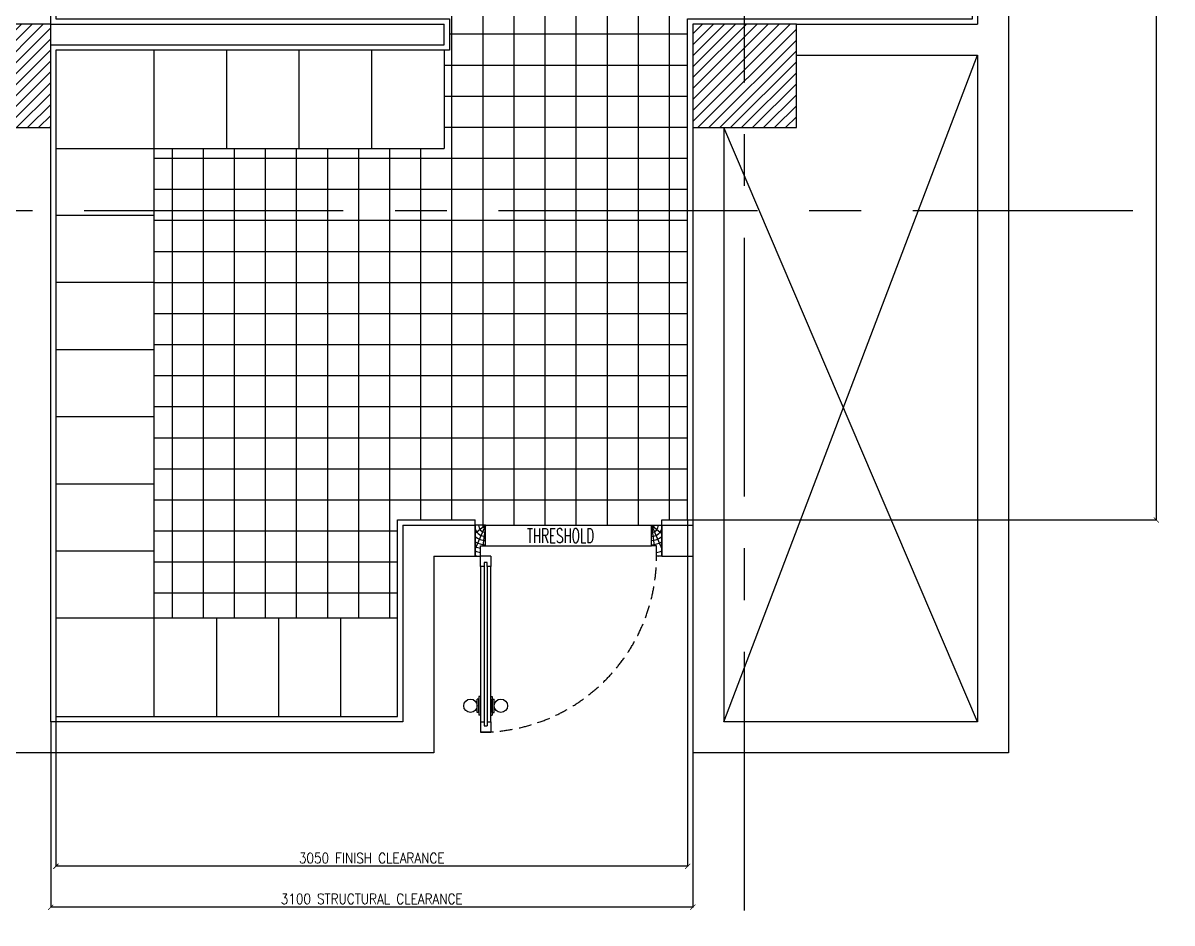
# Model space of a CAD drawing. Extents: x -139655 to -110778, y 166361 to 186286.
# Drawn here: x -133573 to -128025, y 176514 to 180861 of the extents above; entities that cross this region are included whole.
import ezdxf

# ---------------------------------------------------------------- set-up
doc = ezdxf.new("R2010")
doc.units = 0
doc.header["$LTSCALE"] = 500
doc.header["$MEASUREMENT"] = 0
doc.linetypes.add('CENTERX2', pattern=[4, 2.5, -0.5, 0.5, -0.5])
doc.linetypes.add('HIDDEN', pattern=[0.375, 0.25, -0.125])
doc.layers.get('0').update_dxf_attribs({"linetype": 'CONTINUOUS'})
doc.layers.get('DEFPOINTS').update_dxf_attribs({"linetype": 'CONTINUOUS'})
for name, color, linetype in [('AXES', 11, 'CENTERX2'), ('COL', 5, 'CONTINUOUS'), ('Dimout', 4, 'CONTINUOUS'), ('DOOR', 2, 'CONTINUOUS'), ('ELE', 3, 'CONTINUOUS'), ('HAT', 8, 'CONTINUOUS'), ('Locker', 3, 'CONTINUOUS'), ('Plaster', 7, 'CONTINUOUS'), ('SHAFT', 3, 'CONTINUOUS'), ('Tile', 5, 'CONTINUOUS'), ('TXT', 2, 'CONTINUOUS'), ('WALL', 6, 'CONTINUOUS')]:
    doc.layers.add(name, color=color, linetype=linetype)
doc.styles.add('DIM', font='simplex.shx', dxfattribs={"width": 0.85})
doc.styles.add('ROMANS', font='romans.shx', dxfattribs={"width": 0.6})
doc.dimstyles.new('DIM1-25', dxfattribs={"dimscale": 25, "dimtxt": 2, "dimasz": 1, "dimexe": 0.03, "dimexo": 0.03, "dimgap": 0.6, "dimtad": 1, "dimdec": 0, "dimdsep": 46, "dimtxsty": 'DIM', "dimblk1": 'ARCHTICK', "dimblk2": 'ARCHTICK', "dimsah": 1, "dimcen": 0.09, "dimdle": 0.03, "dimclrd": 256, "dimclrt": 2, "dimadec": 0, "dimazin": 0, "dimtfac": 1, "dimtdec": 0, "dimtix": 1, "dimtmove": 1, "dimatfit": 3, "dimldrblk": 'ARCHTICK', "dimfxl": 0, "dimtvp": 2, "dimtolj": 1, "dimtzin": 0, "dimarcsym": 0})

# ---------------------------------------------------------------- blocks, each defined once
blk = doc.blocks.new('_ARCHTICK')
at = {"color": 0, "linetype": 'ByBlock', "const_width": 0.15}
blk.add_lwpolyline([(-0.5, -0.5), (0.5, 0.5)], dxfattribs=at)
blk = doc.blocks.new('*D69')
at = {"layer": 'DEFPOINTS', "color": 0}
for p in [(-130338.8, 178435.5), (-133438.8, 177485.5), (-133438.8, 176589.9)]:
    blk.add_point(p, dxfattribs=at)
at = {"layer": 'Dimout', "color": 0, "lineweight": -2}
for p, q in [((-130338.8, 178434.8), (-130338.8, 176589.2)), ((-133438.8, 177484.8), (-133438.8, 176589.2))]:
    blk.add_line(p, q, dxfattribs=at)
at = {"layer": 'Dimout', "lineweight": -2}
blk.add_line((-130338, 176589.9), (-133439.5, 176589.9), dxfattribs=at)
at = {"layer": 'Dimout', "lineweight": -2, "xscale": 25, "yscale": 25, "zscale": 25, "rotation": 180}
blk.add_blockref('_ARCHTICK', (-133438.8, 176589.9), dxfattribs=at)
at = {"layer": 'Dimout', "lineweight": -2, "xscale": 25, "yscale": 25, "zscale": 25}
blk.add_blockref('_ARCHTICK', (-130338.8, 176589.9), dxfattribs=at)
at = {"layer": 'Dimout', "color": 2, "insert": (-131888.8, 176629.9), "char_height": 50, "attachment_point": 5, "style": 'DIM'}
blk.add_mtext('\\A1;3100 STRUCTURAL CLEARANCE', dxfattribs=at)
blk = doc.blocks.new('*D68')
at = {"layer": 'DEFPOINTS', "color": 0}
for p in [(-130363.8, 178460.5), (-133413.8, 177510.5), (-133413.8, 176787.5)]:
    blk.add_point(p, dxfattribs=at)
at = {"layer": 'Dimout', "color": 0, "lineweight": -2}
for p, q in [((-130363.8, 178459.8), (-130363.8, 176786.8)), ((-133413.8, 177509.8), (-133413.8, 176786.8))]:
    blk.add_line(p, q, dxfattribs=at)
at = {"layer": 'Dimout', "lineweight": -2}
blk.add_line((-130363, 176787.5), (-133414.5, 176787.5), dxfattribs=at)
at = {"layer": 'Dimout', "lineweight": -2, "xscale": 25, "yscale": 25, "zscale": 25, "rotation": 180}
blk.add_blockref('_ARCHTICK', (-133413.8, 176787.5), dxfattribs=at)
at = {"layer": 'Dimout', "lineweight": -2, "xscale": 25, "yscale": 25, "zscale": 25}
blk.add_blockref('_ARCHTICK', (-130363.8, 176787.5), dxfattribs=at)
at = {"layer": 'Dimout', "color": 2, "insert": (-131888.8, 176827.5), "char_height": 50, "attachment_point": 5, "style": 'DIM'}
blk.add_mtext('\\A1;3050 FINISH CLEARANCE', dxfattribs=at)
blk = doc.blocks.new('*X29')
at = {"color": 0}
for p, q in [((38539.2, 139885.3), (39003.7, 140349.7)), ((38539.2, 139938.3), (38950.6, 140349.7)), ((38539.2, 139991.4), (38897.6, 140349.7)), ((38539.2, 140044.4), (38844.6, 140349.7)), ((38539.2, 140097.4), (38791.5, 140349.7)), ((38539.2, 140150.5), (38738.5, 140349.7)), ((38539.2, 140203.5), (38685.5, 140349.7)), ((38539.2, 140256.5), (38632.4, 140349.7)), ((38539.2, 140309.6), (38579.4, 140349.7)), ((38556.7, 139849.7), (39039.2, 140332.3)), ((38609.7, 139849.7), (39039.2, 140279.2)), ((38662.8, 139849.7), (39039.2, 140226.2)), ((38715.8, 139849.7), (39039.2, 140173.2)), ((38768.8, 139849.7), (39039.2, 140120.1)), ((38821.9, 139849.7), (39039.2, 140067.1)), ((38874.9, 139849.7), (39039.2, 140014.1)), ((38927.9, 139849.7), (39039.2, 139961)), ((38981, 139849.7), (39039.2, 139908)), ((39034, 139849.7), (39039.2, 139855))]:
    blk.add_line(p, q, dxfattribs=at)
blk = doc.blocks.new('*X30')
at = {"color": 0}
for p, q in [((42139.2, 139879.1), (42609.9, 140349.7)), ((42139.2, 139932.1), (42556.9, 140349.7)), ((42139.2, 139985.1), (42503.8, 140349.7)), ((42139.2, 140038.2), (42450.8, 140349.7)), ((42139.2, 140091.2), (42397.8, 140349.7)), ((42139.2, 140144.2), (42344.7, 140349.7)), ((42139.2, 140197.3), (42291.7, 140349.7)), ((42139.2, 140250.3), (42238.7, 140349.7)), ((42139.2, 140303.3), (42185.6, 140349.7)), ((42162.9, 139849.7), (42639.2, 140326)), ((42216, 139849.7), (42639.2, 140273)), ((42269, 139849.7), (42639.2, 140220)), ((42322, 139849.7), (42639.2, 140166.9)), ((42375.1, 139849.7), (42639.2, 140113.9)), ((42428.1, 139849.7), (42639.2, 140060.9)), ((42481.1, 139849.7), (42639.2, 140007.8)), ((42534.2, 139849.7), (42639.2, 139954.8)), ((42587.2, 139849.7), (42639.2, 139901.8))]:
    blk.add_line(p, q, dxfattribs=at)
blk = doc.blocks.new('COL50')
at = {"layer": 'COL'}
blk.add_lwpolyline([(-250, 250), (-250, -250), (250, -250), (250, 250)], close=True, dxfattribs=at)
blk = doc.blocks.new('*D41')
at = {"layer": 'DEFPOINTS', "color": 0}
for p in [(-129113.8, 184105.5), (-130363.8, 178460.5), (-128101.4, 178460.5)]:
    blk.add_point(p, dxfattribs=at)
at = {"layer": 'Dimout', "color": 0, "lineweight": -2}
for p, q in [((-129113, 184105.5), (-128100.7, 184105.5)), ((-130363, 178460.5), (-128100.7, 178460.5))]:
    blk.add_line(p, q, dxfattribs=at)
at = {"layer": 'Dimout', "lineweight": -2}
blk.add_line((-128101.4, 184106.3), (-128101.4, 178459.8), dxfattribs=at)
at = {"layer": 'Dimout', "lineweight": -2, "xscale": 25, "yscale": 25, "zscale": 25}
for p, rotation in [((-128101.4, 184105.5), 90), ((-128101.4, 178460.5), 270)]:
    blk.add_blockref('_ARCHTICK', p, dxfattribs=dict(at, rotation=rotation))
at = {"layer": 'Dimout', "color": 2, "insert": (-128141.4, 181283), "char_height": 50, "attachment_point": 5, "rotation": 90, "style": 'DIM'}
blk.add_mtext('\\A1;5645 FINISH CLEARANCE', dxfattribs=at)
blk = doc.blocks.new('DOOR90')
at = {"layer": 'DOOR', "color": 0, "linetype": 'ByBlock'}
for p, q in [((-150, 0), (-150, -25)), ((-150, 0), (0, 0)), ((0, -50), (0, 0)), ((-1000, -25), (-1000, -75)), ((-1000, -75), (-1000, -25)), ((-950, -25), (-1000, -25)), ((-970, -42), (-970, -58)), ((-950, -42), (-970, -42)), ((-950, -25), (-950, -42)), ((-917.6, -25), (-917.6, -17.8)), ((-827.6, -17.8), (-917.6, -17.8)), ((-905, -17.8), (-905, -8.8)), ((-905, -8.8), (-840.2, -8.8)), ((-905, -17.8), (-840.2, -17.8)), ((-840.2, -17.8), (-840.2, -8.8)), ((-827.6, -25), (-827.6, -17.8)), ((-200, -42), (-200, -25)), ((-200, -25), (-150, -25)), ((-180, -42), (-200, -42)), ((-180, -58), (-180, -42)), ((-150, -75), (-150, -25)), ((-150, -25), (-100, -25)), ((-100, -25), (-100, -50)), ((-100, -50), (0, -50)), ((-950, -75), (-1000, -75)), ((-950, -58), (-970, -58)), ((-950, -58), (-950, -75)), ((-917.6, -75), (-917.6, -82.2)), ((-827.6, -82.2), (-917.6, -82.2)), ((-905, -82.2), (-905, -91.2)), ((-905, -82.2), (-840.2, -82.2)), ((-905, -91.2), (-840.2, -91.2)), ((-840.2, -82.2), (-840.2, -91.2)), ((-827.6, -75), (-827.6, -82.2)), ((-200, -75), (-200, -58)), ((-200, -58), (-180, -58)), ((-150, -75), (-200, -75)), ((-150, -900), (-150, -875)), ((-150, -875), (-100, -875)), ((-100, -850), (0, -850)), ((-100, -875), (-100, -850)), ((0, -850), (0, -900)), ((0, -900), (-150, -900)), ((-150, -900), (0, -900))]:
    blk.add_line(p, q, dxfattribs=at)
at = {"layer": 'DOOR', "color": 9, "linetype": 'ByBlock'}
for p, q in [((0, -50), (-113.7, 0)), ((0, -50), (-40.1, 0)), ((0, -50), (-100, -36.6)), ((0, -850), (-113.7, -900)), ((0, -850), (-100, -863.4)), ((0, -850), (-40.1, -900))]:
    blk.add_line(p, q, dxfattribs=at)
at = {"layer": 'DOOR', "linetype": 'ByBlock'}
for p, q in [((-200, -25), (-950, -25)), ((-200, -42), (-950, -42)), ((-200, -58), (-950, -58)), ((-950, -75), (-200, -75))]:
    blk.add_line(p, q, dxfattribs=at)
at = {"layer": 'DOOR', "color": 0, "linetype": 'ByBlock'}
for centre in [(-872.6, 23.5), (-872.6, -123.5)]:
    blk.add_circle(centre, 32.4, dxfattribs=at)
at = {"layer": 'DOOR', "color": 9, "linetype": 'ByBlock'}
for centre, radius, start, end in [((0, -50), 154.4, 161.1053, 166.2858), ((0, -50), 134.4, 158.1598, 169.28), ((0, -50), 94.4, 148.0182, 180), ((0, -50), 74.4, 137.7764, 180), ((0, -50), 114.4, 154.0838, 167.3774), ((0, -50), 54.4, 113.2074, 180), ((0, -50), 34.4, 90, 180), ((0, -50), 14.4, 90, 180), ((0, -850), 154.4, 193.7142, 198.8947), ((0, -850), 134.4, 190.72, 201.8402), ((0, -850), 94.4, 180, 211.9818), ((0, -850), 74.4, 180, 222.2236), ((0, -850), 54.4, 180, 246.7926), ((0, -850), 34.4, 180, 270), ((0, -850), 14.4, 180, 270)]:
    blk.add_arc(centre, radius, start, end, dxfattribs=at)
at = {"layer": 'DOOR', "linetype": 'HIDDEN', "ltscale": 0.5}
blk.add_arc((-150, -25), 850, 180, 270, dxfattribs=at)

msp = doc.modelspace()

# ---------------------------------------------------------------- linework, layer by layer
at = {"layer": 'AXES'}
for p, q in [((-130088.8, 176573.7), (-130088.8, 185446.5)), ((-139276.4, 179954.9), (-128214.1, 179954.9))]:
    msp.add_line(p, q, dxfattribs=at)
at = {"layer": 'COL'}
msp.add_lwpolyline([(-133938.8, 180855.5), (-133938.8, 180355.5), (-133438.8, 180355.5), (-133438.8, 180855.5)], close=True, dxfattribs=at)
at = {"layer": 'ELE'}
for p, q in [((-131338.8, 178435.5), (-130538.8, 178435.5)), ((-131338.8, 178335.5), (-130538.8, 178335.5))]:
    msp.add_line(p, q, dxfattribs=at)
at = {"layer": 'Locker', "linetype": 'ByBlock'}
for p, q in [((-132938.8, 177510.5), (-132938.8, 180730.5)), ((-132588.8, 180255.5), (-132588.8, 180730.5)), ((-132238.8, 180255.5), (-132238.8, 180730.5)), ((-131888.8, 180255.5), (-131888.8, 180730.5)), ((-131538.8, 180730.5), (-131538.8, 180255.5)), ((-133413.8, 180255.5), (-131538.8, 180255.5)), ((-132938.8, 179931.2), (-133413.8, 179931.2)), ((-132938.8, 179607), (-133413.8, 179607)), ((-132938.8, 179282.7), (-133413.8, 179282.7)), ((-132938.8, 178958.4), (-133413.8, 178958.4)), ((-132938.8, 178958.4), (-132938.8, 178958.4)), ((-132938.8, 178634.1), (-133413.8, 178634.1)), ((-132938.8, 178634.1), (-132938.8, 178634.1)), ((-132938.8, 178309.8), (-133413.8, 178309.8)), ((-132938.8, 178309.8), (-132938.8, 178309.8)), ((-132938.8, 177985.5), (-133413.8, 177985.5)), ((-131763.8, 177985.5), (-132938.8, 177985.5)), ((-132638.8, 177985.5), (-132638.8, 177510.5)), ((-132338.8, 177985.5), (-132338.8, 177510.5)), ((-132038.8, 177985.5), (-132038.8, 177510.5))]:
    msp.add_line(p, q, dxfattribs=at)
at = {"layer": 'Plaster'}
for p, q in [((-131388.8, 178435.5), (-131388.8, 178460.5)), ((-130488.8, 178435.5), (-130488.8, 178460.5))]:
    msp.add_line(p, q, dxfattribs=at)
for points in [[(-130488.8, 178460.5), (-130363.8, 178460.5), (-130363.8, 180880.5), (-128988.8, 180880.5), (-128988.8, 182930.5)], [(-131513.8, 182080.5), (-131513.8, 181855.5), (-133413.8, 181855.5), (-133413.8, 180880.5), (-131513.8, 180880.5), (-131513.8, 180730.5), (-133413.8, 180730.5), (-133413.8, 177510.5), (-131763.8, 177510.5), (-131763.8, 178460.5), (-131388.8, 178460.5)]]:
    msp.add_lwpolyline(points, dxfattribs=at)
at = {"layer": 'SHAFT'}
for p, q in [((-130188.8, 177485.5), (-128963.8, 180705.5)), ((-128963.8, 177485.5), (-130188.8, 180355.5))]:
    msp.add_line(p, q, dxfattribs=at)
at = {"layer": 'Tile'}
for p, q in [((-131501.3, 178460.5), (-131501.3, 184105.5)), ((-131351.3, 178435.5), (-131351.3, 184105.5)), ((-131201.3, 178435.5), (-131201.3, 184105.5)), ((-131051.3, 178435.5), (-131051.3, 184105.5)), ((-130901.3, 178435.5), (-130901.3, 184105.5)), ((-130751.3, 178435.5), (-130751.3, 184105.5)), ((-130601.3, 178435.5), (-130601.3, 184105.5)), ((-130451.3, 178460.5), (-130451.3, 184105.5)), ((-131513.8, 180808), (-130363.8, 180808)), ((-131538.8, 180658), (-130363.8, 180658)), ((-131538.8, 180508), (-130363.8, 180508)), ((-131538.8, 180358), (-130363.8, 180358)), ((-132851.3, 177985.5), (-132851.3, 180255.5)), ((-132701.3, 177985.5), (-132701.3, 180255.5)), ((-132551.3, 177985.5), (-132551.3, 180255.5)), ((-132401.3, 177985.5), (-132401.3, 180255.5)), ((-132251.3, 177985.5), (-132251.3, 180255.5)), ((-132101.3, 177985.5), (-132101.3, 180255.5)), ((-131951.3, 177985.5), (-131951.3, 180255.5)), ((-131801.3, 177985.5), (-131801.3, 180255.5)), ((-131651.3, 178460.5), (-131651.3, 180255.5)), ((-132938.8, 180208), (-130363.8, 180208)), ((-132938.8, 180058), (-130363.8, 180058)), ((-132938.8, 179908), (-130363.8, 179908)), ((-132938.8, 179758), (-130363.8, 179758)), ((-132938.8, 179608), (-130363.8, 179608)), ((-132938.8, 179458), (-130363.8, 179458)), ((-132938.8, 179308), (-130363.8, 179308)), ((-132938.8, 179158), (-130363.8, 179158)), ((-132938.8, 179008), (-130363.8, 179008)), ((-132938.8, 178858), (-130363.8, 178858)), ((-132938.8, 178708), (-130363.8, 178708)), ((-132938.8, 178558), (-130363.8, 178558)), ((-132938.8, 178408), (-131763.8, 178408)), ((-132938.8, 178258), (-131763.8, 178258)), ((-132938.8, 178108), (-131763.8, 178108))]:
    msp.add_line(p, q, dxfattribs=at)
at = {"layer": 'WALL'}
for p, q in [((-128963.8, 182930.5), (-128963.8, 180855.5)), ((-128813.8, 182930.5), (-128813.8, 177335.5)), ((-129838.8, 180855.5), (-128963.8, 180855.5)), ((-129838.8, 180705.5), (-128963.8, 180705.5)), ((-128963.8, 180705.5), (-128963.8, 177485.5)), ((-130338.8, 180355.5), (-130338.8, 178435.5)), ((-130188.8, 180355.5), (-130188.8, 177485.5)), ((-131738.8, 178435.5), (-131738.8, 177485.5)), ((-131388.8, 178435.5), (-131388.8, 178285.5)), ((-130488.8, 178435.5), (-130488.8, 178285.5)), ((-131588.8, 178285.5), (-131588.8, 177335.5)), ((-130338.8, 178285.5), (-130338.8, 177335.5)), ((-128963.8, 177485.5), (-130188.8, 177485.5)), ((-128813.8, 177335.5), (-130338.8, 177335.5))]:
    msp.add_line(p, q, dxfattribs=at)
at = {"layer": 'WALL', "linetype": 'ByBlock'}
for p, q in [((-133438.8, 177485.5), (-133438.8, 181880.5)), ((-133438.8, 180855.5), (-133438.8, 181880.5)), ((-133438.8, 180855.5), (-131538.8, 180855.5)), ((-133438.8, 180855.5), (-131538.8, 180855.5)), ((-131538.8, 180755.5), (-131538.8, 180855.5)), ((-131538.8, 180755.5), (-131538.8, 180855.5)), ((-133438.8, 180755.5), (-131538.8, 180755.5)), ((-133438.8, 180755.5), (-131538.8, 180755.5)), ((-133438.8, 177485.5), (-133438.8, 180355.5)), ((-131738.8, 178435.5), (-131388.8, 178435.5)), ((-130488.8, 178435.5), (-130338.8, 178435.5)), ((-131588.8, 178285.5), (-131388.8, 178285.5)), ((-130488.8, 178285.5), (-130338.8, 178285.5)), ((-131738.8, 177485.5), (-133438.8, 177485.5)), ((-131588.8, 177335.5), (-137038.8, 177335.5))]:
    msp.add_line(p, q, dxfattribs=at)
at = {"layer": 'WALL', "linetype": 'ByBlock', "ltscale": 0.3}
for points in [[(-133938.8, 180355.5), (-133438.8, 180355.5), (-133438.8, 180855.5), (-133938.8, 180855.5)], [(-130338.8, 180355.5), (-129838.8, 180355.5), (-129838.8, 180855.5), (-130338.8, 180855.5)]]:
    msp.add_lwpolyline(points, close=True, dxfattribs=at)

# ---------------------------------------------------------------- block references
at = {"layer": 'COL'}
msp.add_blockref('COL50', (-130088.8, 180605.5), dxfattribs=at)
at = {"layer": 'DOOR', "color": 0, "linetype": 'ByBlock', "rotation": 90}
msp.add_blockref('DOOR90', (-131388.8, 178435.5), dxfattribs=at)
at = {"layer": 'HAT'}
for name in ['*X29', '*X30']:
    msp.add_blockref(name, (-172478, 40505.8), dxfattribs=at)

# ---------------------------------------------------------------- texts
at = {"layer": 'TXT', "style": 'ROMANS', "width": 0.6}
msp.add_text('THRESHOLD', height=70, dxfattribs=at).set_placement((-131139.3, 178349.3))

# ---------------------------------------------------------------- dimensions: what is measured, and where the dimension line sits
at = {"layer": 'Dimout'}
for base, p1, p2, angle, text, picture, middle in [((-128101.4, 178460.5), (-129113.8, 184105.5), (-130363.8, 178460.5), 90, '<> FINISH CLEARANCE', '*D41', (-128141.4, 181283)), ((-133413.8, 176787.5), (-130363.8, 178460.5), (-133413.8, 177510.5), 180, '<> FINISH CLEARANCE', '*D68', (-131888.8, 176827.5)), ((-133438.8, 176589.9), (-130338.8, 178435.5), (-133438.8, 177485.5), 180, '<> STRUCTURAL CLEARANCE', '*D69', (-131888.8, 176629.9))]:
    dim = msp.add_linear_dim(base=base, p1=p1, p2=p2, angle=angle, text=text, dimstyle='DIM1-25', dxfattribs=at)
    dim.commit()
    dim.dimension.update_dxf_attribs({"geometry": picture, "text_midpoint": middle})

doc.saveas('drawing.dxf')
